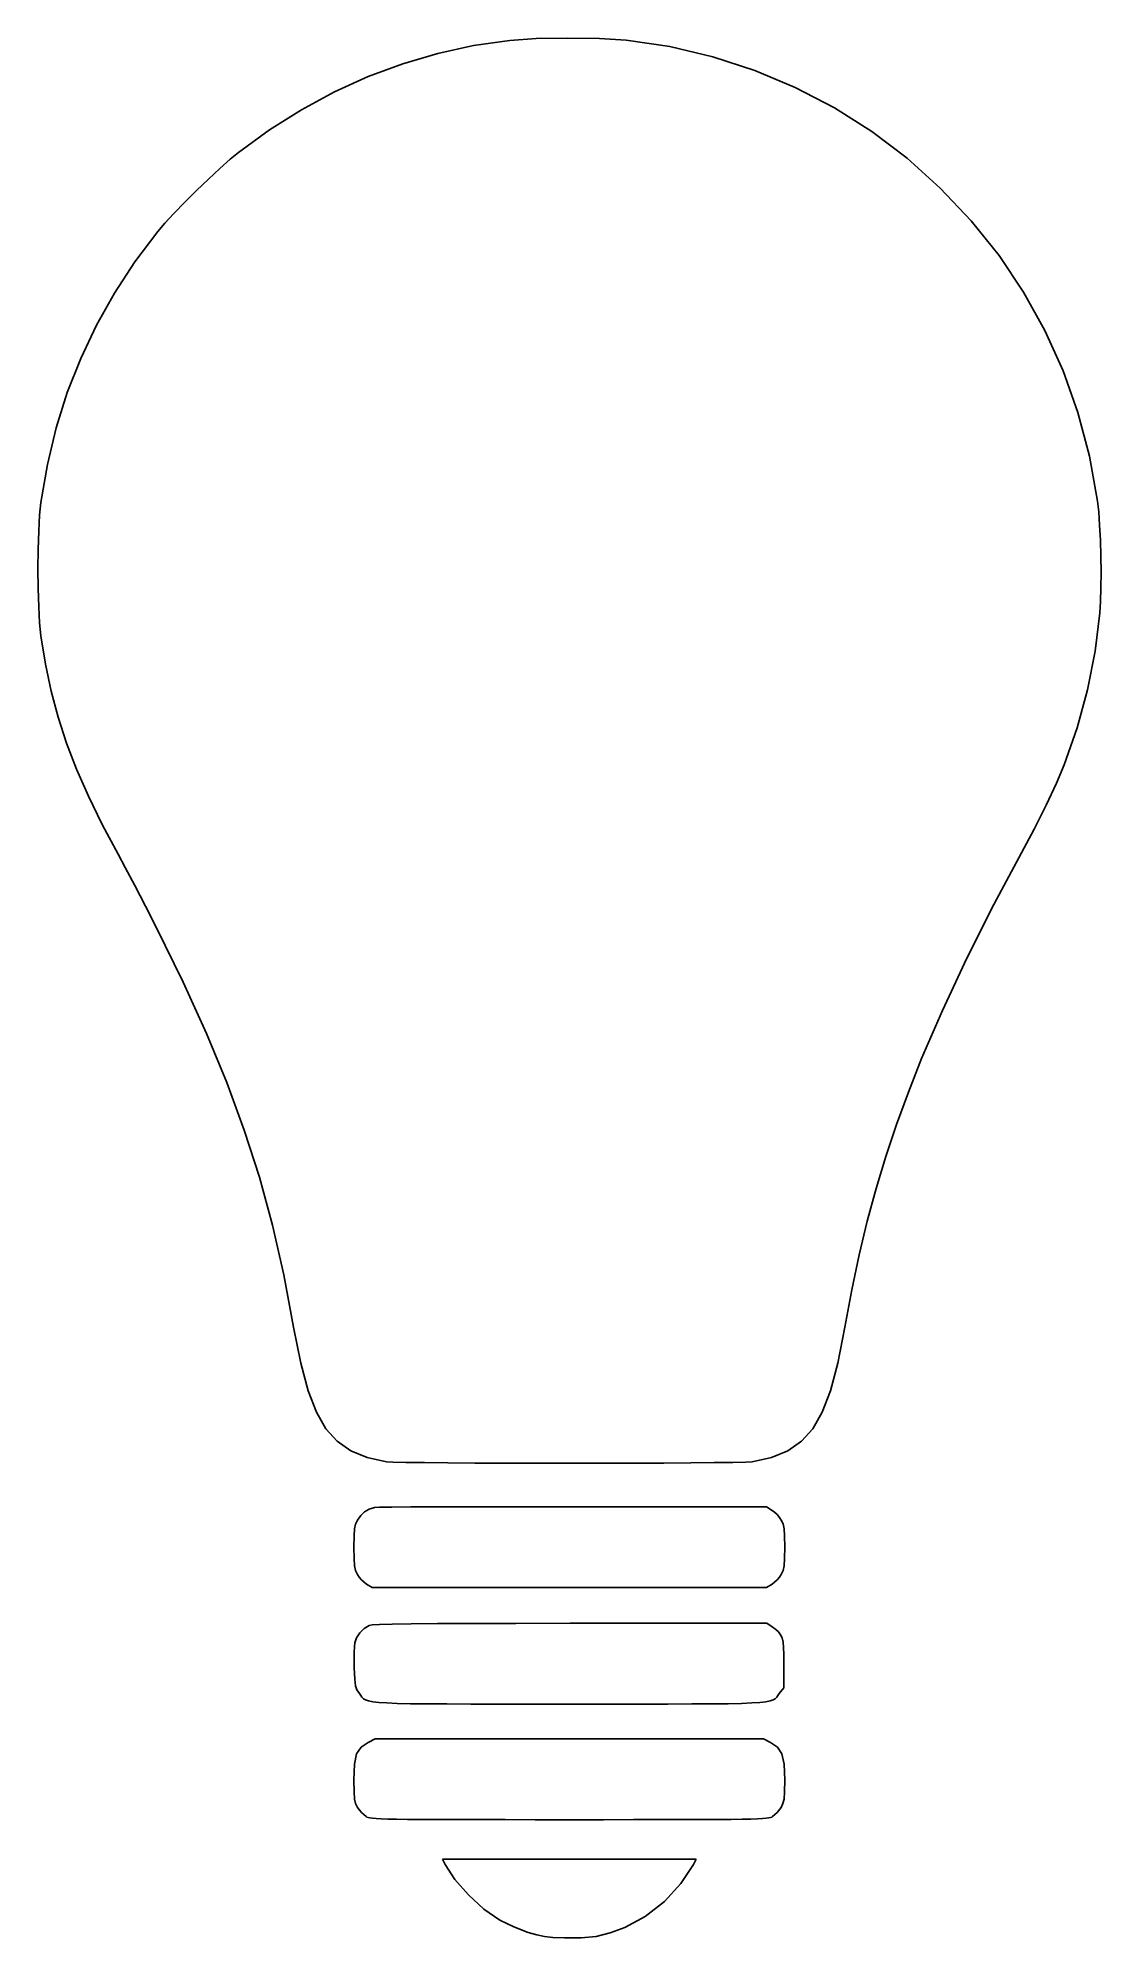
# Model space of a CAD drawing. Extents: x 0 to 237, y 0 to 423.
import ezdxf

# ---------------------------------------------------------------- set-up
doc = ezdxf.new("R2010")
doc.units = 0
doc.layers.get('0').update_dxf_attribs({"linetype": 'CONTINUOUS'})

msp = doc.modelspace()

# ---------------------------------------------------------------- linework, layer by layer
at = {"color": 0}
for p, q in [((118.043, 423.224), (110.965, 423.086)), ((125.141, 423.111), (118.043, 423.224)), ((89.093, 419.788), (81.2602, 417.481)), ((97.0608, 421.531), (89.093, 419.788)), ((105.154, 422.702), (97.0608, 421.531)), ((110.965, 423.086), (105.154, 422.702)), ((131.013, 422.737), (125.141, 423.111)), ((140.775, 421.294), (131.013, 422.737)), ((150.348, 419.044), (140.775, 421.294)), ((159.68, 416.006), (150.348, 419.044)), ((81.2602, 417.481), (73.5803, 414.62)), ((168.724, 412.203), (159.68, 416.006)), ((66.0647, 411.208), (58.7294, 407.25)), ((73.5803, 414.62), (66.0647, 411.208)), ((177.431, 407.659), (168.724, 412.203)), ((58.7294, 407.25), (51.5867, 402.752)), ((185.751, 402.392), (177.431, 407.659)), ((51.5867, 402.752), (44.6525, 397.725)), ((193.637, 396.43), (185.751, 402.392)), ((40.5363, 394.183), (37.991, 391.809)), ((42.8103, 396.205), (40.5363, 394.183)), ((44.6525, 397.725), (42.8103, 396.205)), ((201.039, 389.788), (193.637, 396.43)), ((37.991, 391.809), (35.33, 389.248)), ((207.928, 382.499), (201.039, 389.788)), ((32.7119, 386.644), (30.2962, 384.157)), ((35.33, 389.248), (32.7119, 386.644)), ((28.2374, 381.945), (26.6967, 380.157)), ((30.2962, 384.157), (28.2374, 381.945)), ((214.117, 374.77), (207.928, 382.499)), ((26.6967, 380.157), (21.5966, 373.387)), ((21.5966, 373.387), (17.0367, 366.427)), ((219.597, 366.617), (214.117, 374.77)), ((17.0367, 366.427), (13.0101, 359.258)), ((224.361, 358.055), (219.597, 366.617)), ((13.0101, 359.258), (9.51121, 351.87)), ((228.399, 349.107), (224.361, 358.055)), ((9.51121, 351.87), (6.53327, 344.245)), ((231.702, 339.783), (228.399, 349.107)), ((6.53327, 344.245), (4.06936, 336.368)), ((234.262, 330.102), (231.702, 339.783)), ((4.06936, 336.368), (2.11391, 328.224)), ((236.07, 320.08), (234.262, 330.102)), ((2.11391, 328.224), (0.661458, 319.797)), ((0.661458, 319.797), (0.372071, 316.969)), ((236.325, 317.682), (236.07, 320.08)), ((236.533, 314.711), (236.325, 317.682)), ((0.165365, 313.385), (0.041341, 309.299)), ((0.372071, 316.969), (0.165365, 313.385)), ((236.692, 311.352), (236.533, 314.711)), ((0.041341, 309.299), (0, 304.96)), ((236.796, 307.79), (236.692, 311.352)), ((0, 304.96), (0.041341, 300.618)), ((236.843, 304.21), (236.796, 307.79)), ((0.041341, 300.618), (0.165365, 296.526)), ((236.748, 297.735), (236.828, 300.797)), ((236.828, 300.797), (236.843, 304.21)), ((0.165365, 296.526), (0.372071, 292.935)), ((236.6, 295.209), (236.748, 297.735)), ((0.372071, 292.935), (0.661458, 290.094)), ((235.511, 286.643), (236.6, 295.209)), ((0.661458, 290.094), (1.69085, 283.785)), ((1.69085, 283.785), (2.95865, 277.77)), ((233.803, 278.059), (235.511, 286.643)), ((2.95865, 277.77), (4.5048, 271.934)), ((231.499, 269.576), (233.803, 278.059)), ((4.5048, 271.934), (6.37067, 266.163)), ((228.626, 261.306), (231.499, 269.576)), ((6.37067, 266.163), (8.60033, 260.34)), ((8.60033, 260.34), (11.2324, 254.35)), ((226.905, 257.286), (228.626, 261.306)), ((11.2324, 254.35), (14.3109, 248.08)), ((224.591, 252.368), (226.905, 257.286)), ((221.914, 247.035), (224.591, 252.368)), ((14.3109, 248.08), (17.8773, 241.41)), ((219.101, 241.763), (221.914, 247.035)), ((17.8773, 241.41), (19.4372, 238.489)), ((212.95, 230.203), (219.101, 241.763)), ((19.4372, 238.489), (21.5497, 234.461)), ((21.5497, 234.461), (23.9338, 229.851)), ((23.9338, 229.851), (26.3081, 225.183)), ((206.983, 218.277), (212.95, 230.203)), ((26.3081, 225.183), (32.3178, 212.933)), ((201.519, 206.63), (206.983, 218.277)), ((32.3178, 212.933), (37.5419, 201.476)), ((196.876, 195.902), (201.519, 206.63)), ((37.5419, 201.476), (42.0631, 190.576)), ((193.915, 188.456), (196.876, 195.902)), ((42.0631, 190.576), (45.9617, 179.993)), ((191.257, 181.23), (193.915, 188.456)), ((45.9617, 179.993), (49.3201, 169.489)), ((188.866, 174.11), (191.257, 181.23)), ((186.712, 166.978), (188.866, 174.11)), ((49.3201, 169.489), (52.2192, 158.826)), ((184.76, 159.724), (186.712, 166.978)), ((52.2192, 158.826), (54.7398, 147.766)), ((182.98, 152.232), (184.76, 159.724)), ((181.339, 144.385), (182.98, 152.232)), ((54.7398, 147.766), (56.9655, 136.07)), ((179.802, 136.07), (181.339, 144.385)), ((56.9655, 136.07), (58.535, 128.098)), ((178.23, 128.098), (179.802, 136.07)), ((58.535, 128.098), (60.1927, 121.894)), ((176.573, 121.894), (178.23, 128.098)), ((60.1927, 121.894), (62.0339, 117.126)), ((174.731, 117.126), (176.573, 121.894)), ((62.0339, 117.126), (64.1615, 113.458)), ((172.605, 113.458), (174.731, 117.126)), ((64.1615, 113.458), (66.6641, 110.665)), ((66.6641, 110.665), (69.6817, 108.545)), ((167.084, 108.545), (170.102, 110.665)), ((170.102, 110.665), (172.605, 113.458)), ((69.6817, 108.545), (73.309, 107.049)), ((73.309, 107.049), (77.6372, 106.12)), ((77.6372, 106.12), (79.0621, 106.04)), ((79.0621, 106.04), (81.9549, 105.97)), ((81.9549, 105.97), (86.1053, 105.911)), ((86.1053, 105.911), (91.3035, 105.862)), ((91.3035, 105.862), (97.3391, 105.825)), ((97.3391, 105.825), (104.005, 105.797)), ((104.005, 105.797), (111.089, 105.782)), ((125.677, 105.782), (132.762, 105.797)), ((132.762, 105.797), (139.427, 105.825)), ((139.427, 105.825), (145.463, 105.862)), ((145.463, 105.862), (150.661, 105.911)), ((150.661, 105.911), (154.81, 105.97)), ((154.81, 105.97), (157.703, 106.04)), ((157.703, 106.04), (159.129, 106.12)), ((159.129, 106.12), (163.456, 107.049)), ((163.456, 107.049), (167.084, 108.545)), ((111.089, 105.782), (118.383, 105.777)), ((118.383, 105.777), (125.677, 105.782)), ((71.181, 93.1016), (70.7623, 92.239)), ((71.9046, 94.1627), (71.181, 93.1016)), ((72.7685, 94.9759), (71.9046, 94.1627)), ((73.7898, 95.5573), (72.7685, 94.9759)), ((74.9914, 95.9238), (73.7898, 95.5573)), ((76.1146, 95.975), (74.9914, 95.9238)), ((78.8624, 96.0176), (76.1146, 95.975)), ((83.0531, 96.0519), (78.8624, 96.0176)), ((88.5031, 96.0797), (83.0531, 96.0519)), ((95.0309, 96.0988), (88.5031, 96.0797)), ((102.454, 96.1087), (95.0309, 96.0988)), ((110.593, 96.1101), (102.454, 96.1087)), ((119.265, 96.1002), (110.593, 96.1101)), ((162.304, 96.066), (119.265, 96.1002)), ((163.539, 95.2899), (162.304, 96.066)), ((164.095, 94.8792), (163.539, 95.2899)), ((164.667, 94.3335), (164.095, 94.8792)), ((165.185, 93.7274), (164.667, 94.3335)), ((165.585, 93.1376), (165.185, 93.7274)), ((166.003, 92.2542), (165.585, 93.1376)), ((70.4261, 89.6013), (70.4053, 87.0701)), ((70.528, 91.1987), (70.4261, 89.6013)), ((70.7623, 92.239), (70.528, 91.1987)), ((166.237, 91.2026), (166.003, 92.2542)), ((166.339, 89.6013), (166.237, 91.2026)), ((166.361, 87.0701), (166.339, 89.6013)), ((70.4053, 87.0701), (70.4261, 84.54)), ((166.339, 84.54), (166.361, 87.0701)), ((70.4261, 84.54), (70.528, 82.9388)), ((70.528, 82.9388), (70.7623, 81.8871)), ((70.7623, 81.8871), (71.181, 81.0024)), ((71.181, 81.0024), (71.5793, 80.4139)), ((71.5793, 80.4139), (72.099, 79.8079)), ((164.667, 79.8079), (165.185, 80.4139)), ((165.185, 80.4139), (165.585, 81.0024)), ((165.585, 81.0024), (166.003, 81.8871)), ((166.003, 81.8871), (166.237, 82.9388)), ((166.237, 82.9388), (166.339, 84.54)), ((72.099, 79.8079), (72.6694, 79.2607)), ((72.6694, 79.2607), (73.2275, 78.8501)), ((73.2275, 78.8501), (74.4622, 78.0743)), ((74.4622, 78.0743), (162.304, 78.0743)), ((162.304, 78.0743), (163.539, 78.8501)), ((163.539, 78.8501), (164.095, 79.2607)), ((164.095, 79.2607), (164.667, 79.8079)), ((71.7187, 68.0074), (70.9785, 66.8898)), ((72.6846, 68.9723), (71.7187, 68.0074)), ((73.7567, 69.6419), (72.6846, 68.9723)), ((74.4664, 69.7742), (73.7567, 69.6419)), ((76.1146, 69.8789), (74.4664, 69.7742)), ((78.9298, 69.9604), (76.1146, 69.8789)), ((83.1455, 70.0222), (78.9298, 69.9604)), ((88.9882, 70.0677), (83.1455, 70.0222)), ((96.69, 70.0994), (88.9882, 70.0677)), ((106.482, 70.1216), (96.69, 70.0994)), ((118.595, 70.1368), (106.482, 70.1216)), ((162.374, 70.1368), (118.595, 70.1368)), ((163.539, 69.3607), (162.374, 70.1368)), ((164.361, 68.7684), (163.539, 69.3607)), ((164.994, 68.2061), (164.361, 68.7684)), ((165.461, 67.5996), (164.994, 68.2061)), ((70.4494, 63.6503), (70.4427, 61.9979)), ((70.4949, 64.9661), (70.4494, 63.6503)), ((70.5817, 65.7613), (70.4949, 64.9661)), ((70.9785, 66.8898), (70.5817, 65.7613)), ((165.788, 66.8694), (165.461, 67.5996)), ((165.999, 65.9391), (165.788, 66.8694)), ((166.118, 64.7319), (165.999, 65.9391)), ((166.172, 63.1705), (166.118, 64.7319)), ((70.4427, 61.9979), (70.4755, 60.1885)), ((70.4755, 60.1885), (70.557, 57.6887)), ((166.184, 61.1752), (166.172, 63.1705)), ((166.184, 55.7788), (166.184, 61.1752)), ((70.557, 57.6887), (70.7101, 56.2197)), ((70.7101, 56.2197), (71.0269, 55.3074)), ((71.0269, 55.3074), (71.6058, 54.4724)), ((165.162, 54.4724), (166.184, 55.7788)), ((71.6058, 54.4724), (71.9116, 54.0399)), ((71.9116, 54.0399), (72.1829, 53.6635)), ((72.1829, 53.6635), (72.5039, 53.3411)), ((72.5039, 53.3411), (72.9548, 53.0684)), ((72.9548, 53.0684), (73.6191, 52.8394)), ((73.6191, 52.8394), (74.5765, 52.6521)), ((74.5765, 52.6521), (75.9107, 52.5004)), ((75.9107, 52.5004), (77.7035, 52.3833)), ((77.7035, 52.3833), (80.035, 52.2951)), ((80.035, 52.2951), (82.991, 52.2305)), ((82.991, 52.2305), (86.6496, 52.1878)), ((86.6496, 52.1878), (91.0953, 52.1614)), ((91.0953, 52.1614), (96.4103, 52.149)), ((96.4103, 52.149), (102.675, 52.1451)), ((102.675, 52.1451), (109.971, 52.1451)), ((109.971, 52.1451), (118.383, 52.1451)), ((118.383, 52.1451), (126.793, 52.1451)), ((126.793, 52.1451), (134.09, 52.1451)), ((134.09, 52.1451), (140.354, 52.149)), ((140.354, 52.149), (145.67, 52.1614)), ((145.67, 52.1614), (150.115, 52.1878)), ((150.115, 52.1878), (153.774, 52.2305)), ((153.774, 52.2305), (156.73, 52.2951)), ((156.73, 52.2951), (159.063, 52.3833)), ((159.063, 52.3833), (160.854, 52.5004)), ((160.854, 52.5004), (162.188, 52.6521)), ((162.188, 52.6521), (163.146, 52.8394)), ((163.146, 52.8394), (163.81, 53.0684)), ((163.81, 53.0684), (164.261, 53.3411)), ((164.261, 53.3411), (164.582, 53.6635)), ((164.582, 53.6635), (164.855, 54.0399)), ((164.855, 54.0399), (165.162, 54.4724)), ((71.9681, 42.5344), (71.0008, 41.0503)), ((73.5803, 43.6079), (71.9681, 42.5344)), ((75.1336, 44.384), (73.5803, 43.6079)), ((161.634, 44.384), (75.1336, 44.384)), ((163.186, 43.6079), (161.634, 44.384)), ((164.798, 42.5344), (163.186, 43.6079)), ((165.766, 41.0503), (164.798, 42.5344)), ((70.5294, 38.7463), (70.4053, 35.2116)), ((71.0008, 41.0503), (70.5294, 38.7463)), ((166.237, 38.7463), (165.766, 41.0503)), ((166.361, 35.2116), (166.237, 38.7463)), ((70.4053, 35.2116), (70.4275, 32.6016)), ((166.338, 32.6016), (166.361, 35.2116)), ((70.4275, 32.6016), (70.5323, 30.9962)), ((70.5323, 30.9962), (70.7775, 29.9737)), ((70.7775, 29.9737), (71.217, 29.1083)), ((165.549, 29.1083), (165.989, 29.9737)), ((165.989, 29.9737), (166.233, 30.9962)), ((166.233, 30.9962), (166.338, 32.6016)), ((71.217, 29.1083), (72.099, 27.9576)), ((72.099, 27.9576), (73.0871, 27.0977)), ((73.0871, 27.0977), (73.2825, 26.9792)), ((73.2825, 26.9792), (73.5432, 26.8759)), ((73.5432, 26.8759), (73.9302, 26.7836)), ((73.9302, 26.7836), (74.5035, 26.705)), ((74.5035, 26.705), (75.3251, 26.6375)), ((75.3251, 26.6375), (76.4575, 26.5796)), ((76.4575, 26.5796), (77.9625, 26.5327)), ((77.9625, 26.5327), (79.8985, 26.4942)), ((79.8985, 26.4942), (82.3309, 26.4625)), ((82.3309, 26.4625), (85.32, 26.439)), ((85.32, 26.439), (88.9261, 26.4211)), ((88.9261, 26.4211), (93.212, 26.4087)), ((93.212, 26.4087), (98.2391, 26.4004)), ((98.2391, 26.4004), (104.069, 26.3963)), ((104.069, 26.3963), (110.763, 26.3936)), ((110.763, 26.3936), (118.383, 26.3922)), ((118.383, 26.3922), (126.002, 26.3936)), ((126.002, 26.3936), (132.696, 26.3963)), ((132.696, 26.3963), (138.526, 26.4004)), ((138.526, 26.4004), (143.553, 26.4087)), ((143.553, 26.4087), (147.839, 26.4211)), ((147.839, 26.4211), (151.445, 26.439)), ((151.445, 26.439), (154.434, 26.4625)), ((154.434, 26.4625), (156.866, 26.4942)), ((156.866, 26.4942), (158.804, 26.5327)), ((158.804, 26.5327), (160.309, 26.5796)), ((160.309, 26.5796), (161.44, 26.6375)), ((161.44, 26.6375), (162.263, 26.705)), ((162.263, 26.705), (162.836, 26.7836)), ((162.836, 26.7836), (163.222, 26.8759)), ((163.222, 26.8759), (163.484, 26.9792)), ((163.484, 26.9792), (163.681, 27.0977)), ((163.681, 27.0977), (164.667, 27.9576)), ((164.667, 27.9576), (165.549, 29.1083)), ((146.641, 17.5727), (90.1266, 17.5727)), ((90.1266, 17.5727), (90.726, 16.4441)), ((146.042, 16.4441), (146.641, 17.5727)), ((90.726, 16.4441), (92.9005, 13.0652)), ((92.9005, 13.0652), (95.9019, 9.62699)), ((143.257, 12.1612), (146.042, 16.4441)), ((95.9019, 9.62699), (99.3662, 6.49192)), ((139.562, 8.18829), (143.257, 12.1612)), ((99.3662, 6.49192), (102.931, 4.02527)), ((130.73, 2.36747), (135.281, 4.82589)), ((135.281, 4.82589), (139.562, 8.18829)), ((102.931, 4.02527), (105.992, 2.55764)), ((105.992, 2.55764), (109.211, 1.27468)), ((109.211, 1.27468), (111.124, 0.7152)), ((111.124, 0.7152), (112.817, 0.366557)), ((112.817, 0.366557), (114.737, 0.163987)), ((114.737, 0.163987), (117.325, 0.039963)), ((117.325, 0.039963), (121.041, 0.046853)), ((121.041, 0.046853), (124.331, 0.410655)), ((124.331, 0.410655), (127.47, 1.17133)), ((127.47, 1.17133), (130.73, 2.36747))]:
    msp.add_line(p, q, dxfattribs=at)

doc.saveas('drawing.dxf')
